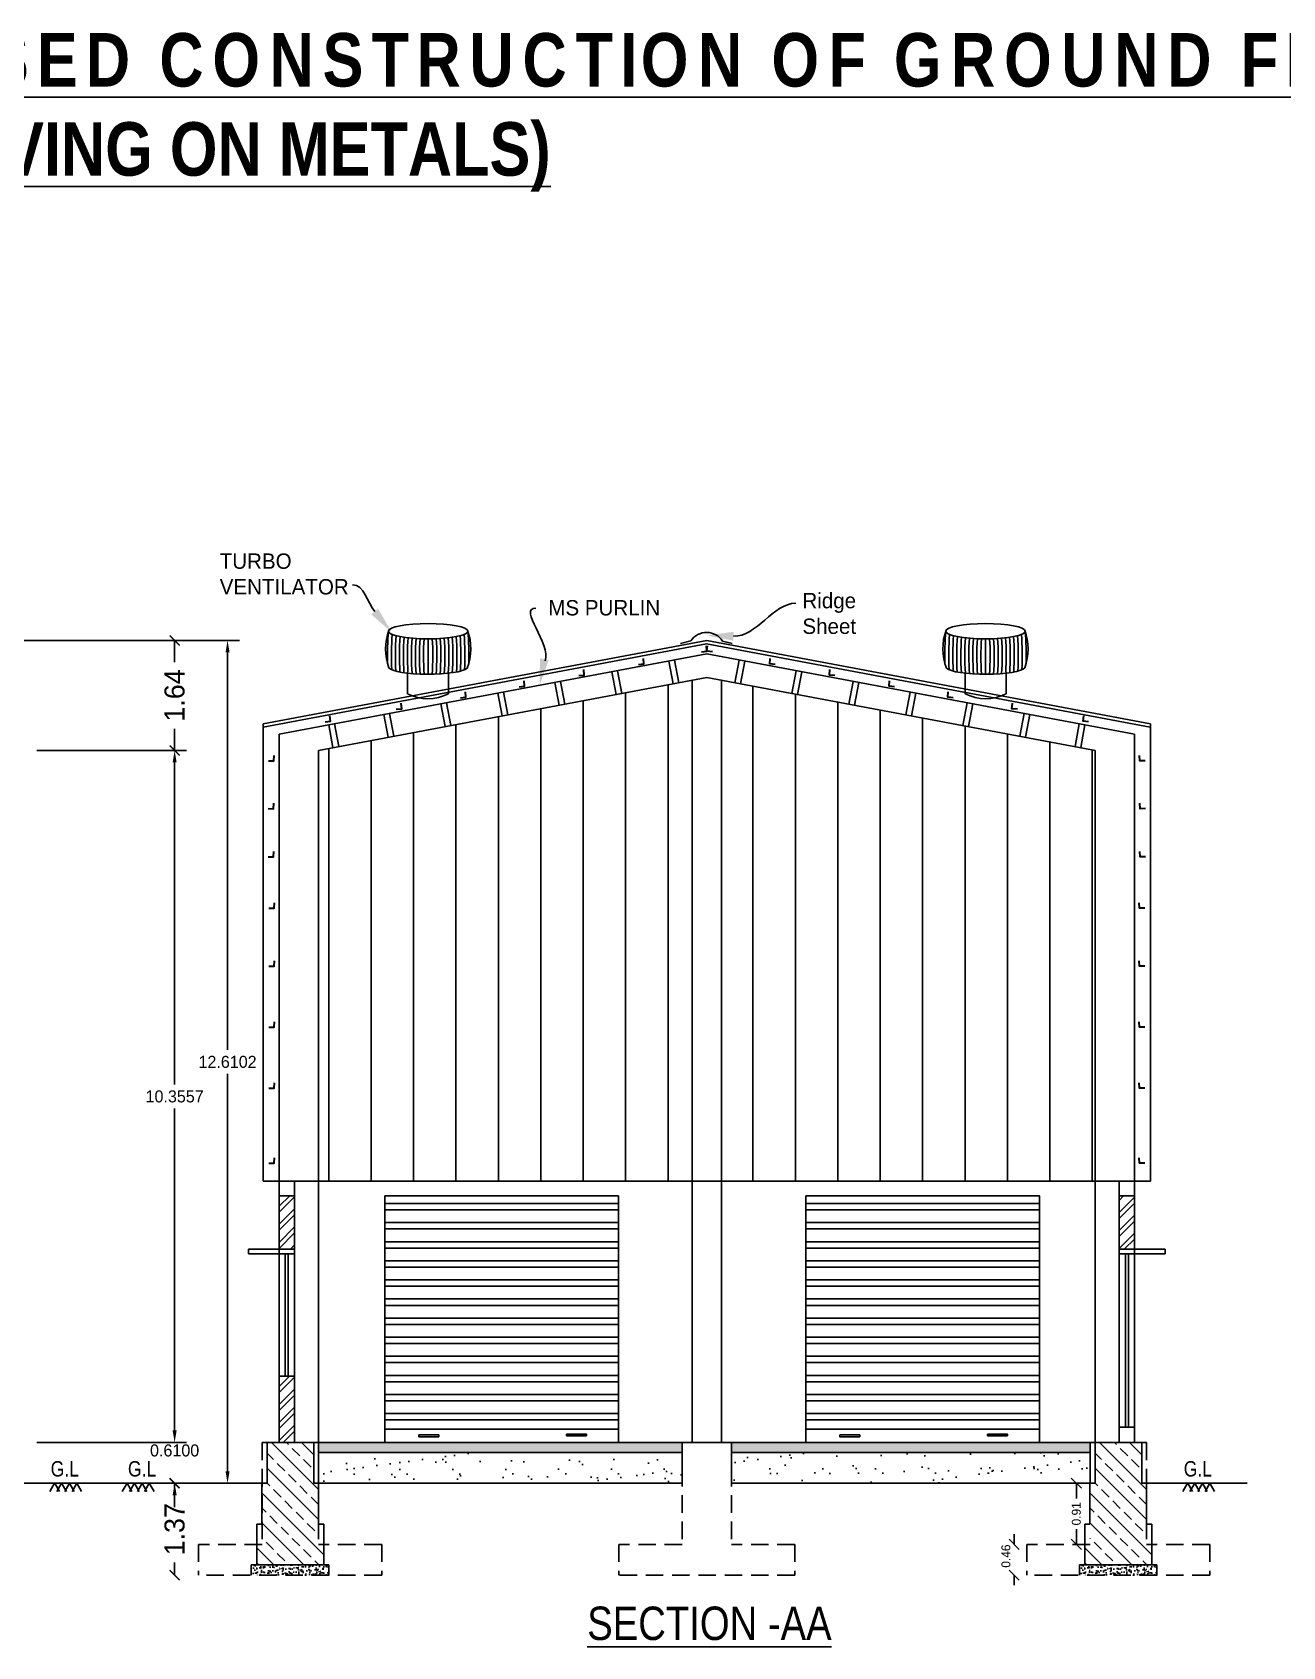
# Model space of a CAD drawing. Header units: metres. Extents: x 1422408 to 2267924, y 2512 to 80428.
# Drawn here: x 2267886.62 to 2267905.33, y 2592.09 to 2616.24 of the extents above; entities that cross this region are included whole.
import ezdxf

# ---------------------------------------------------------------- set-up
doc = ezdxf.new("R2010")
doc.units = ezdxf.units.M
doc.header["$LTSCALE"] = 3.5
doc.header["$MEASUREMENT"] = 0
doc.linetypes.add('DASHED2', pattern=[0.375, 0.25, -0.125])
doc.linetypes.add('DOT2', pattern=[0.125, 0, -0.125])
doc.layers.get('0').update_dxf_attribs({"linetype": 'CONTINUOUS'})
doc.layers.get('DEFPOINTS').update_dxf_attribs({"linetype": 'CONTINUOUS'})
for name, color, linetype in [('BLK_1_FLR_0_REGULAR_ROOM_1', 117, 'CONTINUOUS'), ('BLK_1_HT_OF_BLDG', 5, 'CONTINUOUS'), ('BLK_1_PLINTH_HEIGHT', 7, 'CONTINUOUS'), ('Soolagiri', 6, 'CONTINUOUS'), ('walls', 41, 'CONTINUOUS')]:
    doc.layers.add(name, color=color, linetype=linetype)
doc.styles.add('K', font='swissc.ttf', dxfattribs={"height": 0.25})
doc.styles.add('SH', font='swissc.ttf', dxfattribs={"height": 10})
doc.styles.add('style2', font='RomanT')
doc.styles.add('sunahari', font='framd.ttf', dxfattribs={"height": 0.3})
doc.dimstyles.new('Civil Mt', dxfattribs={"dimtxt": 0.3, "dimasz": 0.15, "dimexe": 0, "dimexo": 0, "dimgap": 0.1, "dimtad": 0, "dimzin": 0, "dimdsep": 46, "dimtxsty": 'Standard', "dimblk": 'ARCHTICK', "dimcen": 0, "dimse1": 1, "dimse2": 1, "dimclrd": 253, "dimadec": 0, "dimazin": 3, "dimtfac": 1, "dimtofl": 0, "dimtmove": 1, "dimatfit": 3, "dimfxl": 0, "dimfrac": 2, "dimtolj": 1, "dimtzin": 0, "dimarcsym": 0})
doc.dimstyles.new('Civil mt size large', dxfattribs={"dimtxt": 0.3, "dimasz": 0.15, "dimexe": 0, "dimexo": 0, "dimgap": 0.0625, "dimtad": 0, "dimzin": 0, "dimdsep": 46, "dimtxsty": 'Standard', "dimblk": 'OBLIQUE', "dimcen": 0, "dimse1": 1, "dimse2": 1, "dimclrd": 253, "dimclrt": 7, "dimadec": 0, "dimazin": 3, "dimtfac": 1, "dimtofl": 0, "dimtmove": 1, "dimatfit": 3, "dimfxl": 0, "dimfrac": 2, "dimtolj": 1, "dimtzin": 0, "dimarcsym": 0})
doc.dimstyles.new('STANDARD$0', dxfattribs={"dimtxt": 7, "dimasz": 3, "dimexe": 3, "dimexo": 1, "dimgap": 1.5, "dimtad": 1, "dimdec": 1, "dimzin": 1, "dimdsep": 46, "dimlunit": 4, "dimtxsty": 'Standard', "dimblk": 'OBLIQUE', "dimcen": 0.09375, "dimdle": 1, "dimclrd": 8, "dimclre": 8, "dimclrt": 7, "dimadec": 1, "dimazin": 0, "dimtfac": 1, "dimtdec": 1, "dimtix": 1, "dimtmove": 2, "dimatfit": 3, "dimldrblk": 'ARCHTICK', "dimfxl": 0, "dimfrac": 2, "dimtolj": 1, "dimtzin": 0, "dimarcsym": 0})

# ---------------------------------------------------------------- blocks, each defined once
blk = doc.blocks.new('_Oblique')
at = {"color": 0, "linetype": 'ByBlock', "lineweight": -2}
blk.add_line((-0.5, -0.5), (0.5, 0.5), dxfattribs=at)
blk = doc.blocks.new('*D535')
at = {"color": 253, "lineweight": -2}
for p, q in [((2267902.245, 2594.531), (2267902.245, 2594.303)), ((2267902.245, 2593.617), (2267902.245, 2593.845))]:
    blk.add_line(p, q, dxfattribs=at)
at = {"layer": 'DEFPOINTS', "color": 0}
for p in [(2267902.245, 2594.531), (2267902.245, 2594.531), (2267902.245, 2593.617)]:
    blk.add_point(p, dxfattribs=at)
at = {"color": 253, "lineweight": -2, "xscale": 0.15, "yscale": 0.15, "zscale": 0.15}
for p, rotation in [((2267902.245, 2594.531), 90), ((2267902.245, 2593.617), 270)]:
    blk.add_blockref('_Oblique', p, dxfattribs=dict(at, rotation=rotation))
at = {"color": 7, "insert": (2267902.245, 2594.074), "char_height": 0.3, "attachment_point": 5, "rotation": 90}
blk.add_mtext('\\A1;{\\H0.44444x;0.91}', dxfattribs=at)
blk = doc.blocks.new('*D536')
at = {"color": 253, "lineweight": -2}
for p, q in [((2267901.313, 2593.617), (2267901.313, 2593.767)), ((2267901.313, 2593.157), (2267901.313, 2593.007))]:
    blk.add_line(p, q, dxfattribs=at)
at = {"layer": 'DEFPOINTS', "color": 0}
for p in [(2267901.313, 2593.617), (2267901.502, 2593.617), (2267901.502, 2593.157)]:
    blk.add_point(p, dxfattribs=at)
at = {"color": 253, "lineweight": -2, "xscale": 0.15, "yscale": 0.15, "zscale": 0.15}
for p, rotation in [((2267901.313, 2593.617), 270), ((2267901.313, 2593.157), 90)]:
    blk.add_blockref('_Oblique', p, dxfattribs=dict(at, rotation=rotation))
at = {"color": 7, "insert": (2267901.191, 2593.441), "char_height": 0.3, "attachment_point": 5, "rotation": 90}
blk.add_mtext('\\A1;{\\H0.44444x;0.46}', dxfattribs=at)
blk = doc.blocks.new('A$C592862AF')
at = {"layer": 'Soolagiri', "ltscale": 0.1}
for p, q in [((0.531, 0.215), (0.531, 0.658)), ((0.274, 0.24), (0.274, -0.027)), ((0.783, 0.24), (0.783, -0.027))]:
    blk.add_line(p, q, dxfattribs=at)
for centre, radius, start, end in [((0.685, 0.533), 0.685, 160.2029, 200.1397), ((3.699, 0.447), 3.676, 175.2224, 181.4913), ((3.699, 0.447), 3.626, 175.8022, 182.7483), ((3.699, 0.447), 3.576, 175.9967, 183.0655), ((3.699, 0.447), 3.526, 176.1188, 183.2978), ((3.699, 0.447), 3.476, 176.1997, 183.4872), ((3.699, 0.447), 3.426, 176.2511, 183.3433), ((3.699, 0.447), 3.376, 176.2785, 183.7869), ((3.699, 0.447), 3.326, 176.2852, 183.9075), ((3.699, 0.447), 3.276, 176.2725, 184.0117), ((3.699, 0.447), 3.226, 176.241, 184.1006), ((-2.637, 0.447), 3.226, 355.8986, 3.759), ((-2.637, 0.447), 3.276, 355.9866, 3.7276), ((-2.637, 0.447), 3.326, 356.09, 3.7149), ((-2.637, 0.447), 3.376, 356.2097, 3.7216), ((-2.637, 0.447), 3.426, 356.3475, 3.7491), ((-2.637, 0.447), 3.476, 356.507, 3.8005), ((-2.686, 0.436), 3.576, 356.9242, 4.0038), ((-2.637, 0.447), 3.576, 356.9242, 4.0038), ((-2.637, 0.447), 3.626, 357.235, 4.1985), ((0.378, 0.533), 0.685, 339.4087, 19.7971), ((-2.637, 0.447), 3.676, 358.5152, 4.7713), ((0.529, 0.463), 0.552, 242.5754, 297.4246)]:
    blk.add_arc(centre, radius, start, end, dxfattribs=at)
blk.add_ellipse((0.531, 0.752), major_axis=(-0.495, 0), ratio=0.191406, dxfattribs=at)
blk.add_ellipse((0.532, 0.31), major_axis=(-0.495, 0), ratio=0.191406, start_param=0.135875, end_param=2.951606, dxfattribs=at)
blk = doc.blocks.new('A$C3C6135CD')
at = {"layer": 'walls', "ltscale": 0.1, "xscale": 1.199999999998907, "yscale": 1.199999999998907, "zscale": 1.199999999998907}
blk.add_blockref('A$C592862AF', (-0.005, 0.098), dxfattribs=at)
blk = doc.blocks.new('_ArchTick')
at = {"color": 0, "linetype": 'ByBlock', "const_width": 0.15}
blk.add_lwpolyline([(-0.5, -0.5), (0.5, 0.5)], dxfattribs=at)
blk = doc.blocks.new('*D514')
at = {"color": 253, "lineweight": -2, "ltscale": 0.2}
for p, q in [((2267888.748, 2594.53), (2267888.748, 2594.343)), ((2267888.748, 2593.156), (2267888.748, 2593.343))]:
    blk.add_line(p, q, dxfattribs=at)
at = {"layer": 'DEFPOINTS', "color": 0, "ltscale": 0.2}
for p in [(2267887.205, 2594.53), (2267887.205, 2593.156), (2267888.748, 2593.156)]:
    blk.add_point(p, dxfattribs=at)
at = {"color": 253, "lineweight": -2, "ltscale": 0.2, "xscale": 0.15, "yscale": 0.15, "zscale": 0.15}
for p, rotation in [((2267888.748, 2594.53), 90), ((2267888.748, 2593.156), 270)]:
    blk.add_blockref('_ArchTick', p, dxfattribs=dict(at, rotation=rotation))
at = {"color": 0, "ltscale": 0.2, "insert": (2267888.748, 2593.843), "char_height": 0.3, "attachment_point": 5, "rotation": 90}
blk.add_mtext('\\A1;1.37', dxfattribs=at)
blk = doc.blocks.new('*D515')
at = {"layer": 'BLK_1_HT_OF_BLDG', "color": 0, "lineweight": -2}
for p, q in [((2267881.191, 2607.141), (2267889.72, 2607.141)), ((2267889.54, 2606.961), (2267889.54, 2601.015)), ((2267889.54, 2594.71), (2267889.54, 2600.655)), ((2267889.091, 2594.53), (2267889.72, 2594.53))]:
    blk.add_line(p, q, dxfattribs=at)
at = {"layer": 'BLK_1_HT_OF_BLDG', "color": 0}
for points in [[(2267889.51, 2606.961), (2267889.57, 2606.961), (2267889.54, 2607.141)], [(2267889.51, 2594.71), (2267889.57, 2594.71), (2267889.54, 2594.53)]]:
    blk.add_solid(points, dxfattribs=at)
at = {"layer": 'DEFPOINTS', "color": 0}
for p in [(2267881.128, 2607.141, 6.877), (2267889.029, 2594.53), (2267889.54, 2594.53)]:
    blk.add_point(p, dxfattribs=at)
at = {"layer": 'BLK_1_HT_OF_BLDG', "color": 0, "insert": (2267889.54, 2600.835), "char_height": 0.18, "attachment_point": 5}
blk.add_mtext('\\A1;12.6102', dxfattribs=at)
blk = doc.blocks.new('*D516')
at = {"color": 253, "lineweight": -2, "ltscale": 0.2}
for p, q in [((2267888.748, 2607.141), (2267888.748, 2606.818)), ((2267888.748, 2605.496), (2267888.748, 2605.818))]:
    blk.add_line(p, q, dxfattribs=at)
at = {"layer": 'DEFPOINTS', "color": 0, "ltscale": 0.2}
for p in [(2267880.805, 2607.141, 6.877), (2267888.748, 2607.141), (2267886.62, 2605.496, 6.877)]:
    blk.add_point(p, dxfattribs=at)
at = {"color": 253, "lineweight": -2, "ltscale": 0.2, "xscale": 0.15, "yscale": 0.15, "zscale": 0.15}
for p, rotation in [((2267888.748, 2607.141), 90), ((2267888.748, 2605.496), 270)]:
    blk.add_blockref('_ArchTick', p, dxfattribs=dict(at, rotation=rotation))
at = {"color": 0, "ltscale": 0.2, "insert": (2267888.748, 2606.318), "char_height": 0.3, "attachment_point": 5, "rotation": 90}
blk.add_mtext('\\A1;1.64', dxfattribs=at)
blk = doc.blocks.new('*D517')
at = {"layer": 'BLK_1_PLINTH_HEIGHT', "color": 0, "lineweight": -2, "ltscale": 400}
for p, q in [((2267888.748, 2595.321), (2267888.748, 2595.501)), ((2267888.748, 2594.351), (2267888.748, 2594.171))]:
    blk.add_line(p, q, dxfattribs=at)
at = {"layer": 'BLK_1_PLINTH_HEIGHT', "color": 0, "linetype": 'DOT2', "lineweight": -2, "ltscale": 400}
for p, q in [((2267886.933, 2595.141), (2267888.928, 2595.141)), ((2267886.933, 2594.531), (2267888.928, 2594.531))]:
    blk.add_line(p, q, dxfattribs=at)
at = {"layer": 'BLK_1_PLINTH_HEIGHT', "color": 0, "ltscale": 400}
for points in [[(2267888.718, 2595.321), (2267888.778, 2595.321), (2267888.748, 2595.141)], [(2267888.718, 2594.351), (2267888.778, 2594.351), (2267888.748, 2594.531)]]:
    blk.add_solid(points, dxfattribs=at)
at = {"layer": 'DEFPOINTS', "color": 0, "ltscale": 400}
for p in [(2267886.871, 2595.141, 6.877), (2267888.748, 2595.141), (2267886.871, 2594.531)]:
    blk.add_point(p, dxfattribs=at)
at = {"layer": 'BLK_1_PLINTH_HEIGHT', "color": 0, "ltscale": 400, "insert": (2267888.748, 2595.021), "char_height": 0.18, "attachment_point": 5}
blk.add_mtext('\\A1;0.6100', dxfattribs=at)
blk = doc.blocks.new('*D518')
at = {"layer": 'BLK_1_FLR_0_REGULAR_ROOM_1', "color": 0, "lineweight": -2}
for p, q in [((2267886.683, 2605.496), (2267888.928, 2605.496)), ((2267888.748, 2605.316), (2267888.748, 2600.498)), ((2267888.748, 2595.321), (2267888.748, 2600.138)), ((2267886.683, 2595.141), (2267888.928, 2595.141))]:
    blk.add_line(p, q, dxfattribs=at)
at = {"layer": 'BLK_1_FLR_0_REGULAR_ROOM_1', "color": 0}
for points in [[(2267888.718, 2605.316), (2267888.778, 2605.316), (2267888.748, 2605.496)], [(2267888.718, 2595.321), (2267888.778, 2595.321), (2267888.748, 2595.141)]]:
    blk.add_solid(points, dxfattribs=at)
at = {"layer": 'DEFPOINTS', "color": 0}
for p in [(2267886.62, 2605.496, 94.405), (2267886.62, 2595.141, 6.877), (2267888.748, 2595.141)]:
    blk.add_point(p, dxfattribs=at)
at = {"layer": 'BLK_1_FLR_0_REGULAR_ROOM_1', "color": 0, "insert": (2267888.748, 2600.318), "char_height": 0.18, "attachment_point": 5}
blk.add_mtext('\\A1;10.3557', dxfattribs=at)

msp = doc.modelspace()

# ---------------------------------------------------------------- hatches: boundary and pattern name
at = {"ltscale": 0.25}
h = msp.add_hatch(dxfattribs=at)
h.set_pattern_fill('ANSI31', scale=0.2, angle=45, style=0)
h.set_pattern_definition([(90, (2266936.6487, 2326.3411), (-0.635, 0), [])])
h.paths.add_polyline_path([(2267902.52916, 2605.49629), (2267896.93353, 2606.54509), (2267896.93353, 2599.05253), (2267902.52916, 2599.05253)])
h.paths.add_polyline_path([(2267896.49478, 2606.54509), (2267890.89916, 2605.49629), (2267890.89916, 2599.05253), (2267896.49478, 2599.05253)])
h = msp.add_hatch(dxfattribs=at)
h.set_pattern_fill('ANSI32', scale=0.02, style=0)
h.set_pattern_definition([(45, (2266936.6487, 2326.34109), (-0.134703842, 0.134703842), []), (45, (2266936.7385, 2326.34109), (-0.134703842, 0.134703842), [])])
h.paths.add_polyline_path([(2267903.11416, 2598.83054), (2267902.88416, 2598.83054), (2267902.88416, 2598.032), (2267903.11416, 2598.032)])
h.paths.add_polyline_path([(2267890.54416, 2596.1326), (2267890.31416, 2596.1326), (2267890.31416, 2595.14055), (2267890.54416, 2595.14055)])
h.paths.add_polyline_path([(2267890.54416, 2598.83054), (2267890.31416, 2598.83054), (2267890.31416, 2598.032), (2267890.54416, 2598.032)])
h = msp.add_hatch()
h.set_pattern_fill('ANSI32', scale=0.03, angle=135)
h.set_pattern_definition([(180, (2260260.58938, 2075.12743), (-1e-16, -0.28575), []), (180, (2260260.49413, 2075.22268), (-1e-16, -0.28575), [])])
h.paths.add_polyline_path([(2267895.39188, 2598.83056), (2267891.89188, 2598.83056), (2267891.89188, 2595.3426), (2267895.39188, 2595.34055)])
h = msp.add_hatch()
h.set_pattern_fill('ANSI32', scale=0.03, angle=135)
h.set_pattern_definition([(180, (2260266.89157, 2075.12743), (-1e-16, -0.28575), []), (180, (2260266.79632, 2075.22268), (-1e-16, -0.28575), [])])
h.paths.add_polyline_path([(2267901.69407, 2598.83056), (2267898.19407, 2598.83056), (2267898.19407, 2595.3426), (2267901.69407, 2595.34055)])
h = msp.add_hatch()
h.set_pattern_fill('ANSI33', scale=0.05, angle=90, style=0)
h.set_pattern_definition([(135, (2257986.80176, 2965.0959), (-0.224506403, -0.224506403), []), (135, (2257986.80176, 2965.3204), (-0.224506403, -0.224506403), [0.15875, -0.079375])])
h.paths.add_polyline_path([(2267890.89916, 2594.53091), (2267890.82991, 2594.53091), (2267890.82991, 2595.14055), (2267890.29916, 2595.14055), (2267890.13091, 2595.14055), (2267890.13091, 2594.53091), (2267890.05736, 2594.53091), (2267890.05736, 2593.61664), (2267889.97581, 2593.61664), (2267889.97581, 2593.30904), (2267890.97963, 2593.30904), (2267890.97963, 2593.61664), (2267890.89916, 2593.61664)])
h = msp.add_hatch(dxfattribs=at)
h.set_pattern_fill('AR-CONC', scale=0.002, style=0)
h.set_pattern_definition([(50, (2266936.6487, 2326.3411), (0.36436934, -0.03187817), [0.0381, -0.4191]), (355, (2266936.6487, 2326.3411), (-0.07048684, 0.38211369), [0.03048, -0.33528117]), (100.451445, (2266936.67906, 2326.33843), (0.2938825, 0.3502355), [0.03238002, -0.35618049]), (46.1842, (2266936.6487, 2326.4427), (0.54215808, -0.08408466), [0.05715, -0.62865]), (96.63556, (2266936.69387, 2326.4357), (0.47480827, 0.49485225), [0.04857005, -0.53427122]), (351.18415, (2266936.6487, 2326.4427), (0.47480827, 0.49485225), [0.04571993, -0.50291946]), (21, (2266936.6995, 2326.4173), (0.30322878, -0.2045304), [0.0381, -0.4191]), (326, (2266936.6995, 2326.4173), (0.12360406, 0.36837593), [0.03048, -0.33528]), (71.451445, (2266936.72476, 2326.40024), (0.42683284, 0.16384554), [0.03238002, -0.35617988]), (37.5, (2266936.64869, 2326.34109), (0.006177207, 0.169110078), [0, -0.331216, 0, -0.34036, 0, -0.33655]), (7.5, (2266936.6487, 2326.34109), (0.133639325, 0.20036115), [0, -0.194056, 0, -0.323596, 0, -0.12827]), (327.5, (2266936.53541, 2326.34109), (0.27118119, -0.011457488), [0, -0.127, 0, -0.39624, 0, -0.52578]), (317.5, (2266936.4846, 2326.34109), (0.29625836, 0.05085298), [0, -0.1651, 0, -0.263144, 0, -0.37338])])
h.paths.add_polyline_path([(2267902.4516, 2595.14055), (2267897.08164, 2595.14054), (2267897.08164, 2594.99053), (2267902.4516, 2594.99055)])
h.paths.add_polyline_path([(2267896.34541, 2595.14054), (2267890.89916, 2595.14053), (2267890.89916, 2594.99053), (2267896.34541, 2594.99053)])
h = msp.add_hatch(dxfattribs=at)
h.set_pattern_fill('AR-SAND', scale=0.01, style=0)
h.set_pattern_definition([(37.5, (2266936.6487, 2326.3411), (-0.01600031, 0.48941324), [0, -0.38608, 0, -0.4318, 0, -0.41275]), (7.5, (2266936.6487, 2326.3411), (0.4495233, 0.7168251), [0, -0.20828, 0, -0.34798, 0, -0.13335]), (327.5, (2266936.33627, 2326.3411), (0.79099237, 0.00143718), [0, -0.127, 0, -0.4572, 0, -0.5969]), (317.5, (2266936.3363, 2326.3411), (0.76355645, 0.22292932), [0, -0.0635, 0, -0.29972, 0, -0.3429])])
h.paths.add_polyline_path([(2267902.4516, 2594.99053), (2267897.08164, 2594.99053), (2267897.08164, 2594.53053), (2267902.44626, 2594.53055), (2267902.44626, 2594.53091)])
h.paths.add_polyline_path([(2267896.34541, 2594.99053), (2267890.89916, 2594.99053), (2267890.89916, 2594.53091), (2267890.90343, 2594.53091), (2267896.34541, 2594.53053)])
h = msp.add_hatch()
h.set_pattern_fill('ANSI33', scale=0.05, angle=90, style=0)
h.set_pattern_definition([(135, (2257999.196, 2965.0959), (-0.224506403, -0.224506403), []), (135, (2257999.196, 2965.3204), (-0.224506403, -0.224506403), [0.15875, -0.079375])])
h.paths.add_polyline_path([(2267903.2934, 2594.53091), (2267903.22416, 2594.53091), (2267903.22416, 2595.14055), (2267902.6934, 2595.14055), (2267902.52515, 2595.14055), (2267902.52515, 2594.53091), (2267902.4516, 2594.53091), (2267902.4516, 2593.61664), (2267902.37005, 2593.61664), (2267902.37005, 2593.30904), (2267903.37387, 2593.30904), (2267903.37387, 2593.61664), (2267903.2934, 2593.61664)])
h = msp.add_hatch()
h.set_pattern_fill('AR-CONC', scale=0.000762021, style=0)
h.set_pattern_definition([(50, (2259489.76857, 2711.13772), (0.138828526, -0.0121459164), [0.0145164982, -0.1596814802]), (355, (2259489.76857, 2711.13772), (-0.0268562238, 0.1455893097), [0.0116131986, -0.1277456293]), (100.4514447, (2259489.78014, 2711.13671), (0.1119723018, 0.1334433874), [0.0123371251, -0.135708489]), (46.1842, (2259489.76857, 2711.17643), (0.2065678955, -0.0320371327), [0.0217747473, -0.2395222203]), (96.6355576, (2259489.78578, 2711.17376), (0.1809069126, 0.188543879), [0.018505695, -0.2035629173]), (351.1841512, (2259489.76857, 2711.17643), (0.1809069126, 0.188543879), [0.017419773, -0.191617572]), (21, (2259489.78792, 2711.16675), (0.1155333353, -0.0779282187), [0.0145164982, -0.1596814802]), (326, (2259489.78792, 2711.16675), (0.0470944374, 0.1403550802), [0.0116131986, -0.1277451842]), (71.451445, (2259489.79755, 2711.16026), (0.1626277725, 0.0624268623), [0.0123371251, -0.135708255]), (37.5, (2259489.768567, 2711.13772), (0.00235358024, 0.06443270706), [0, -0.1261967577, 0, -0.12968071725, 0, -0.1282290674]), (7.5, (2259489.76857, 2711.13772), (0.05091797955, 0.07633969207), [0, -0.07393736416, 0, -0.12329345804, 0, -0.0488722106]), (327.5, (2259489.725405, 2711.13772), (0.10332286775, -0.00436542267), [0, -0.0483883273, 0, -0.1509715813, 0, -0.20032767515]), (317.5, (2259489.70605, 2711.13772), (0.1128775325, 0.0193755177), [0, -0.0629048255, 0, -0.1002606142, 0, -0.1422616824])])
h.paths.add_polyline_path([(2267891.05583, 2593.30904), (2267889.89563, 2593.30904), (2267889.89563, 2593.15664), (2267891.05583, 2593.15664)])
h = msp.add_hatch()
h.set_pattern_fill('AR-CONC', scale=0.000762021, style=0)
h.set_pattern_definition([(50, (2259502.16281, 2711.13772), (0.138828526, -0.0121459164), [0.0145164982, -0.1596814802]), (355, (2259502.16281, 2711.13772), (-0.0268562238, 0.1455893097), [0.0116131986, -0.1277456293]), (100.4514447, (2259502.17438, 2711.13671), (0.1119723018, 0.1334433874), [0.0123371251, -0.135708489]), (46.1842, (2259502.16281, 2711.17643), (0.2065678955, -0.0320371327), [0.0217747473, -0.2395222203]), (96.6355576, (2259502.18002, 2711.17376), (0.1809069126, 0.188543879), [0.018505695, -0.2035629173]), (351.1841512, (2259502.1628, 2711.17643), (0.1809069126, 0.188543879), [0.017419773, -0.191617572]), (21, (2259502.18217, 2711.16675), (0.1155333353, -0.0779282187), [0.0145164982, -0.1596814802]), (326, (2259502.18217, 2711.16675), (0.0470944374, 0.1403550802), [0.0116131986, -0.1277451842]), (71.451445, (2259502.19179, 2711.16026), (0.1626277725, 0.0624268623), [0.0123371251, -0.135708255]), (37.5, (2259502.16281, 2711.13772), (0.00235358024, 0.06443270706), [0, -0.1261967577, 0, -0.12968071725, 0, -0.1282290674]), (7.5, (2259502.16281, 2711.13772), (0.05091797955, 0.07633969207), [0, -0.07393736416, 0, -0.12329345804, 0, -0.0488722106]), (327.5, (2259502.119647, 2711.13772), (0.10332286775, -0.00436542267), [0, -0.0483883273, 0, -0.1509715813, 0, -0.20032767515]), (317.5, (2259502.10029, 2711.13772), (0.1128775325, 0.0193755177), [0, -0.0629048255, 0, -0.1002606142, 0, -0.1422616824])])
h.paths.add_polyline_path([(2267903.45007, 2593.30904), (2267902.28987, 2593.30904), (2267902.28987, 2593.15664), (2267903.45007, 2593.15664)])

# ---------------------------------------------------------------- linework, layer by layer
at = {"color": 0, "ltscale": 0.25}
for p, q in [((2267890.07134, 2605.84576, 6.87711), (2267896.71134, 2607.0903, 6.87711)), ((2267890.07416, 2605.896, 6.87711), (2267896.71416, 2607.14054, 6.87711)), ((2267896.71134, 2607.0903, 6.87711), (2267903.35134, 2605.84576, 6.87711)), ((2267896.71416, 2607.14054, 6.87711), (2267903.35416, 2605.896, 6.87711)), ((2267890.31416, 2605.73941, 6.87711), (2267896.71416, 2606.93896, 6.87711)), ((2267896.14542, 2606.83236, 6.87711), (2267896.20929, 2606.49158, 6.87711)), ((2267896.23031, 2606.84828, 6.87711), (2267896.29419, 2606.50749, 6.87711)), ((2267896.71416, 2606.93896, 6.87711), (2267903.11416, 2605.73941, 6.87711)), ((2267897.198, 2606.84828, 6.87711), (2267897.13412, 2606.50749, 6.87711)), ((2267897.28289, 2606.83236, 6.87711), (2267897.21902, 2606.49158, 6.87711)), ((2267890.89916, 2605.49629, 6.87711), (2267896.71416, 2606.5862, 6.87711)), ((2267895.29236, 2606.67247, 6.87711), (2267895.35623, 2606.33169, 6.87711)), ((2267895.37726, 2606.68839, 6.87711), (2267895.44113, 2606.3476, 6.87711)), ((2267896.71416, 2606.5862, 6.87711), (2267902.52916, 2605.49629, 6.87711)), ((2267898.05106, 2606.68839, 6.87711), (2267897.98718, 2606.3476, 6.87711)), ((2267898.13595, 2606.67247, 6.87711), (2267898.07208, 2606.33169, 6.87711)), ((2267893.58624, 2606.3527, 6.87711), (2267893.65012, 2606.01191, 6.87711)), ((2267893.67114, 2606.36861, 6.87711), (2267893.73501, 2606.02782, 6.87711)), ((2267894.4393, 2606.51259, 6.87711), (2267894.50318, 2606.1718, 6.87711)), ((2267894.5242, 2606.5285, 6.87711), (2267894.58807, 2606.18771, 6.87711)), ((2267896.49478, 2595.14054), (2267896.49478, 2606.54509)), ((2267896.93353, 2595.14054), (2267896.93353, 2606.54509)), ((2267898.90411, 2606.5285, 6.87711), (2267898.84024, 2606.18771, 6.87711)), ((2267898.98901, 2606.51259, 6.87711), (2267898.92513, 2606.1718, 6.87711)), ((2267899.75717, 2606.36861, 6.87711), (2267899.6933, 2606.02782, 6.87711)), ((2267899.84207, 2606.3527, 6.87711), (2267899.77819, 2606.01191, 6.87711)), ((2267892.73319, 2606.19281, 6.87711), (2267892.79706, 2605.85202, 6.87711)), ((2267892.81808, 2606.20872, 6.87711), (2267892.88196, 2605.86793, 6.87711)), ((2267900.61023, 2606.20872, 6.87711), (2267900.54635, 2605.86793, 6.87711)), ((2267900.69512, 2606.19281, 6.87711), (2267900.63125, 2605.85202, 6.87711)), ((2267891.05449, 2605.87817, 6.87711), (2267891.11836, 2605.53738, 6.87711)), ((2267891.13938, 2605.89408, 6.87711), (2267891.20326, 2605.55329, 6.87711)), ((2267891.88013, 2606.03292, 6.87711), (2267891.944, 2605.69213, 6.87711)), ((2267891.96503, 2606.04883, 6.87711), (2267892.0289, 2605.70804, 6.87711)), ((2267901.46329, 2606.04883, 6.87711), (2267901.39941, 2605.70804, 6.87711)), ((2267901.54818, 2606.03292, 6.87711), (2267901.48431, 2605.69213, 6.87711)), ((2267902.28893, 2605.89408, 6.87711), (2267902.22505, 2605.55329, 6.87711)), ((2267902.37382, 2605.87817, 6.87711), (2267902.30995, 2605.53738, 6.87711)), ((2267890.31416, 2599.05253), (2267890.31416, 2605.73941, 6.87711)), ((2267890.31416, 2599.05253), (2267890.54416, 2599.05253)), ((2267902.88416, 2599.05253), (2267890.54416, 2599.05253)), ((2267903.11416, 2599.05253), (2267902.88416, 2599.05253))]:
    msp.add_line(p, q, dxfattribs=at)
at = {"color": 7, "ltscale": 0.4}
for p, q in [((2267896.47597, 2607.13494, 6.87711), (2267896.31781, 2607.09605, 6.87711)), ((2267896.94854, 2607.13211, 6.87711), (2267897.09518, 2607.09605, 6.87711)), ((2267902.88416, 2595.3726), (2267903.11416, 2595.3726))]:
    msp.add_line(p, q, dxfattribs=at)
at = {"color": 7}
for p, q in [((2267890.07416, 2599.05253), (2267890.07416, 2605.896, 6.87711)), ((2267903.35416, 2599.05253), (2267903.35416, 2605.896)), ((2267903.11416, 2599.05253), (2267903.11416, 2605.73941)), ((2267890.89916, 2595.14053, 94.40535), (2267890.89916, 2605.49629, 94.40535)), ((2267902.52916, 2595.14053, 94.40535), (2267902.52916, 2605.49629, 94.40535)), ((2267890.31416, 2599.05253), (2267890.07416, 2599.05253)), ((2267890.31416, 2595.14053), (2267890.31416, 2599.05253)), ((2267890.54416, 2599.05253), (2267890.54416, 2595.14053)), ((2267902.52906, 2599.05253, 0.00022), (2267902.52906, 2595.14053, -35.46669)), ((2267902.88416, 2595.14053), (2267902.88416, 2599.05253)), ((2267903.11416, 2595.14053), (2267903.11416, 2599.05253)), ((2267903.11416, 2599.05253), (2267903.35416, 2599.05253)), ((2267890.31416, 2598.83054), (2267890.54416, 2598.83054)), ((2267903.11416, 2598.83054), (2267902.88416, 2598.83054)), ((2267891.89188, 2595.14055, -35.39949), (2267891.89188, 2597.85255, -35.39949)), ((2267898.19407, 2595.14055, -35.39949), (2267898.19407, 2597.85255, -35.39949)), ((2267890.89916, 2595.14055), (2267890.05736, 2595.14055)), ((2267890.13091, 2595.14055), (2267890.13091, 2594.53091)), ((2267890.89916, 2595.14055), (2267890.29916, 2595.14055)), ((2267890.54416, 2595.14053), (2267890.31416, 2595.14053)), ((2267890.82991, 2595.14053), (2267890.82991, 2594.53091)), ((2267903.2934, 2595.14055), (2267902.4516, 2595.14055)), ((2267902.52515, 2595.14055), (2267902.52515, 2594.53091)), ((2267903.2934, 2595.14055), (2267902.6934, 2595.14055)), ((2267903.22416, 2595.14053), (2267903.22416, 2594.53091)), ((2267886.34142, 2594.53051), (2267887.84142, 2594.53051)), ((2267886.94896, 2594.53051), (2267886.87814, 2594.40785)), ((2267886.95262, 2594.53051), (2267887.02344, 2594.40785)), ((2267887.05599, 2594.53051), (2267886.98518, 2594.40785)), ((2267887.05599, 2594.53051), (2267887.12681, 2594.40785)), ((2267887.17331, 2594.53051), (2267887.10249, 2594.40785)), ((2267887.17331, 2594.53051), (2267887.24413, 2594.40785)), ((2267887.28309, 2594.53051), (2267887.21227, 2594.40785)), ((2267887.28309, 2594.53051), (2267887.35391, 2594.40785)), ((2267890.12664, 2594.53055), (2267887.84142, 2594.53051)), ((2267888.03493, 2594.53055), (2267887.96411, 2594.40789)), ((2267888.03493, 2594.53055), (2267888.10574, 2594.40789)), ((2267888.14471, 2594.53055), (2267888.07389, 2594.40789)), ((2267888.14471, 2594.53055), (2267888.21552, 2594.40789)), ((2267888.26202, 2594.53055), (2267888.19121, 2594.40789)), ((2267888.26202, 2594.53055), (2267888.33284, 2594.40789)), ((2267888.36539, 2594.53055), (2267888.29458, 2594.40789)), ((2267888.36906, 2594.53055), (2267888.43988, 2594.40789)), ((2267890.05201, 2594.53091), (2267890.05201, 2593.91866)), ((2267890.82991, 2594.53091), (2267890.90343, 2594.53091)), ((2267890.90343, 2594.53091), (2267890.90343, 2593.91866)), ((2267902.44626, 2594.53091), (2267902.44626, 2593.91866)), ((2267903.22416, 2594.53091), (2267903.29767, 2594.53091)), ((2267903.29767, 2594.53091), (2267903.29767, 2593.91866)), ((2267903.30167, 2594.53055), (2267904.80167, 2594.53055)), ((2267903.90921, 2594.53055), (2267903.83839, 2594.40789)), ((2267903.91288, 2594.53055), (2267903.9837, 2594.40789)), ((2267904.01625, 2594.53055), (2267903.94543, 2594.40789)), ((2267904.01625, 2594.53055), (2267904.08707, 2594.40789)), ((2267904.13357, 2594.53055), (2267904.06275, 2594.40789)), ((2267904.13357, 2594.53055), (2267904.20438, 2594.40789)), ((2267904.24334, 2594.53055), (2267904.17253, 2594.40789)), ((2267904.24334, 2594.53055), (2267904.31416, 2594.40789)), ((2267889.97581, 2593.91866), (2267889.97581, 2593.30904)), ((2267890.05201, 2593.91866), (2267889.97581, 2593.91866)), ((2267890.97963, 2593.91866), (2267890.90343, 2593.91866)), ((2267890.97963, 2593.91866), (2267890.97963, 2593.30904)), ((2267902.37005, 2593.91866), (2267902.37005, 2593.30904)), ((2267902.44626, 2593.91866), (2267902.37005, 2593.91866)), ((2267903.37387, 2593.91866), (2267903.29767, 2593.91866)), ((2267903.37387, 2593.91866), (2267903.37387, 2593.30904)), ((2267889.89563, 2593.30904), (2267889.89563, 2593.15664)), ((2267891.05583, 2593.30904), (2267889.89563, 2593.30904)), ((2267891.05583, 2593.30904), (2267891.05583, 2593.15664)), ((2267902.28987, 2593.30904), (2267902.28987, 2593.15664)), ((2267903.45007, 2593.30904), (2267902.28987, 2593.30904)), ((2267903.45007, 2593.30904), (2267903.45007, 2593.15664))]:
    msp.add_line(p, q, dxfattribs=at)
at = {"color": 7, "ltscale": 0.2}
for p, q in [((2267889.85416, 2597.962), (2267889.85416, 2598.032)), ((2267890.54416, 2598.032), (2267889.85416, 2598.032)), ((2267902.88416, 2598.032), (2267903.57416, 2598.032)), ((2267903.57416, 2597.962), (2267903.57416, 2598.032)), ((2267891.89188, 2595.3426, -35.39949), (2267895.39188, 2595.33868, -35.39949)), ((2267898.19407, 2595.3426, -35.39949), (2267901.69407, 2595.33868, -35.39949)), ((2267890.13091, 2594.53091), (2267890.05201, 2594.53091)), ((2267902.52515, 2594.53091), (2267902.44626, 2594.53091))]:
    msp.add_line(p, q, dxfattribs=at)
at = {"color": 7, "ltscale": 0.1}
for p, q in [((2267890.54416, 2597.962), (2267889.85416, 2597.962)), ((2267890.54416, 2597.962), (2267889.86416, 2597.962)), ((2267890.40274, 2596.1326), (2267890.40274, 2597.9626)), ((2267890.44542, 2596.1326), (2267890.44542, 2597.9626)), ((2267902.88416, 2597.962), (2267903.56416, 2597.962)), ((2267902.88416, 2597.962), (2267903.57416, 2597.962)), ((2267902.98289, 2595.3726), (2267902.98289, 2597.9626)), ((2267903.02557, 2595.3726), (2267903.02557, 2597.9626)), ((2267890.31416, 2596.1326), (2267890.54416, 2596.1326)), ((2267903.11416, 2595.3726), (2267902.88416, 2595.3726))]:
    msp.add_line(p, q, dxfattribs=at)
at = {"color": 7, "linetype": 'DASHED2', "ltscale": 0.3}
for p, q in [((2267890.05736, 2595.14055), (2267890.05736, 2593.61664)), ((2267890.89916, 2595.14053), (2267890.89916, 2593.61664)), ((2267890.89916, 2595.14053), (2267890.89916, 2593.61664)), ((2267896.34541, 2595.14053, -35.4662), (2267896.34541, 2593.61662, -35.4662)), ((2267897.08164, 2595.14053, -35.46555), (2267897.08164, 2593.61664, -35.46555)), ((2267903.2934, 2595.14053), (2267903.2934, 2593.61664)), ((2267903.2934, 2595.14053), (2267903.2934, 2593.61664)), ((2267890.05736, 2593.61664), (2267889.10736, 2593.61664)), ((2267889.10736, 2593.61664), (2267889.10736, 2593.15664)), ((2267891.84916, 2593.61664), (2267890.89916, 2593.61664)), ((2267891.84916, 2593.61664), (2267891.84916, 2593.15664)), ((2267896.34541, 2593.61662, -35.4662), (2267895.39541, 2593.61662, -35.4662)), ((2267895.39541, 2593.61662, -35.4662), (2267895.39541, 2593.15662, -35.4662)), ((2267898.03164, 2593.61664, -35.46555), (2267897.08164, 2593.61664, -35.46555)), ((2267898.03164, 2593.61664, -35.46555), (2267898.03164, 2593.15664, -35.46555)), ((2267902.4516, 2593.61664), (2267901.5016, 2593.61664)), ((2267901.5016, 2593.61664), (2267901.5016, 2593.15664)), ((2267904.2434, 2593.61664), (2267903.2934, 2593.61664)), ((2267904.2434, 2593.61664), (2267904.2434, 2593.15664)), ((2267891.84916, 2593.15664), (2267889.10736, 2593.15664)), ((2267898.03164, 2593.15664, -35.46555), (2267895.39541, 2593.15664, -35.46555)), ((2267904.2434, 2593.15664), (2267901.5016, 2593.15664))]:
    msp.add_line(p, q, dxfattribs=at)
at = {"color": 7, "lineweight": 30, "ltscale": 0.1, "elevation": 6.87711}
for points in [[(2267895.69102, 2606.78146), (2267895.77253, 2606.78945), (2267895.76454, 2606.87096)], [(2267896.63457, 2606.97133), (2267896.71608, 2606.97932), (2267896.70809, 2607.06083)], [(2267896.79759, 2606.97133), (2267896.71608, 2606.97932), (2267896.72407, 2607.06083)], [(2267897.73729, 2606.78146), (2267897.65578, 2606.78945), (2267897.66377, 2606.87096)], [(2267894.7984, 2606.61553), (2267894.87991, 2606.62351), (2267894.87192, 2606.70502)], [(2267898.62991, 2606.61553), (2267898.5484, 2606.62351), (2267898.55639, 2606.70502)], [(2267893.02699, 2606.28365), (2267893.1085, 2606.29164), (2267893.10051, 2606.37315)], [(2267893.90577, 2606.44959), (2267893.98728, 2606.45758), (2267893.97929, 2606.53909)], [(2267899.52254, 2606.44959), (2267899.44103, 2606.45758), (2267899.44902, 2606.53909)], [(2267900.40132, 2606.28365), (2267900.31981, 2606.29164), (2267900.3278, 2606.37315)], [(2267892.06516, 2606.1108), (2267892.14667, 2606.11879), (2267892.13868, 2606.2003)], [(2267901.36315, 2606.1108), (2267901.28164, 2606.11879), (2267901.28963, 2606.2003)], [(2267890.99955, 2605.92412), (2267891.08106, 2605.93211), (2267891.07307, 2606.01362)], [(2267902.42876, 2605.92412), (2267902.34725, 2605.93211), (2267902.35524, 2606.01362)]]:
    msp.add_lwpolyline(points, dxfattribs=at)
at = {"color": 7, "lineweight": 30, "ltscale": 0.1}
for points in [[(2267890.15309, 2605.34008), (2267890.23499, 2605.33936), (2267890.2357, 2605.42126)], [(2267903.27522, 2605.34008), (2267903.19332, 2605.33936), (2267903.19261, 2605.42126)], [(2267890.1479, 2604.62489), (2267890.22979, 2604.62417), (2267890.23051, 2604.70607)], [(2267903.28041, 2604.62489), (2267903.19852, 2604.62417), (2267903.1978, 2604.70607)], [(2267890.14786, 2603.90281), (2267890.22975, 2603.9021), (2267890.23047, 2603.984)], [(2267903.28045, 2603.90281), (2267903.19856, 2603.9021), (2267903.19784, 2603.984)], [(2267890.15823, 2603.13412), (2267890.24013, 2603.13341), (2267890.24084, 2603.21531)], [(2267903.27008, 2603.13412), (2267903.18818, 2603.13341), (2267903.18747, 2603.21531)], [(2267890.15823, 2602.26662), (2267890.24013, 2602.26591), (2267890.24084, 2602.34781)], [(2267903.27008, 2602.26662), (2267903.18818, 2602.26591), (2267903.18747, 2602.34781)], [(2267890.15823, 2601.35486), (2267890.24013, 2601.35415), (2267890.24084, 2601.43604)], [(2267903.27008, 2601.35486), (2267903.18818, 2601.35415), (2267903.18747, 2601.43604)], [(2267890.15823, 2600.4431), (2267890.24013, 2600.44239), (2267890.24084, 2600.52428)], [(2267903.27008, 2600.4431), (2267903.18818, 2600.44239), (2267903.18747, 2600.52428)], [(2267890.15823, 2599.31889), (2267890.24013, 2599.31818), (2267890.24084, 2599.40008)], [(2267903.27008, 2599.31889), (2267903.18818, 2599.31818), (2267903.18747, 2599.40008)]]:
    msp.add_lwpolyline(points, dxfattribs=at)
at = {"color": 7}
for points in [[(2267891.89188, 2598.83056), (2267895.39188, 2598.83058), (2267895.39188, 2595.14057), (2267891.89188, 2595.14055)], [(2267898.19407, 2598.83056), (2267901.69407, 2598.83058), (2267901.69407, 2595.14057), (2267898.19407, 2595.14055)]]:
    msp.add_lwpolyline(points, close=True, dxfattribs=at)
at = {"color": 7, "ltscale": 0.2, "elevation": -35.39949}
for points in [[(2267892.4019, 2595.25305), (2267892.7019, 2595.25305), (2267892.7019, 2595.22805), (2267892.4019, 2595.22805)], [(2267894.61132, 2595.26667), (2267894.91132, 2595.26667), (2267894.91132, 2595.24167), (2267894.61132, 2595.24167)], [(2267898.70409, 2595.25305), (2267899.00409, 2595.25305), (2267899.00409, 2595.22805), (2267898.70409, 2595.22805)], [(2267900.91352, 2595.26667), (2267901.21352, 2595.26667), (2267901.21352, 2595.24167), (2267900.91352, 2595.24167)]]:
    msp.add_lwpolyline(points, close=True, dxfattribs=at)
at = {"color": 7, "elevation": 6.87711}
msp.add_lwpolyline([(2267896.34541, 2594.99053), (2267890.89916, 2594.99053), (2267890.89916, 2595.14053), (2267902.4516, 2595.14055), (2267902.4516, 2594.99055), (2267897.08164, 2594.99053)], dxfattribs=at)
at = {"color": 0, "ltscale": 0.25}
for points in [[(2267896.34541, 2594.99053), (2267890.89916, 2594.99053), (2267890.89916, 2595.14055), (2267896.34541, 2595.14055)], [(2267890.89916, 2594.99053), (2267896.34541, 2594.99053), (2267896.34541, 2594.53053), (2267890.89916, 2594.53053)], [(2267897.08164, 2594.99053), (2267902.4516, 2594.99053), (2267902.4516, 2595.14055), (2267897.08164, 2595.14055)], [(2267902.4516, 2594.99053), (2267897.08164, 2594.99053), (2267897.08164, 2594.53053), (2267902.4516, 2594.53053)]]:
    msp.add_lwpolyline(points, close=True, dxfattribs=at)
at = {"color": 7}
for points in [[(2267896.34541, 2594.53053), (2267890.89916, 2594.53053), (2267890.89916, 2594.99053), (2267896.34541, 2594.99053)], [(2267897.08164, 2594.99053), (2267902.4516, 2594.99055), (2267902.4516, 2594.53055), (2267897.08164, 2594.53053)]]:
    msp.add_lwpolyline(points, dxfattribs=at)
at = {"color": 7, "ltscale": 0.2}
msp.add_arc((2267896.71133, 2606.9788, 6.87711), 0.28244, 32.87395, 146.439257, dxfattribs=at)
at = {"color": 252, "linetype": 'ByBlock', "lineweight": -2, "ltscale": 0.2}
for points, start_tangent, end_tangent in [([(2267891.74302, 2607.57292), (2267891.41208, 2607.97521)], (-0.63529264, 0.7722715), (-1, 0)), ([(2267897.11262, 2607.20403, 6.87711), (2267898.04812, 2607.69749, 6.87711)], (0.99957319, -0.02921378), (1, 0))]:
    msp.add_spline(points, degree=3, dxfattribs=dict(at, start_tangent=start_tangent, end_tangent=end_tangent))
at = {"color": 252, "linetype": 'ByBlock', "lineweight": -2, "ltscale": 0.4, "start_tangent": (0.34843038, 0.93733466), "end_tangent": (1, 0)}
msp.add_spline([(2267894.29427, 2606.83635), (2267894.15351, 2607.62458)], degree=3, dxfattribs=at)
at = {"color": 252, "ltscale": 0.2}
for points in [[(2267891.69153, 2607.53057), (2267891.99714, 2607.26401), (2267891.7945, 2607.61528)], [(2267897.11067, 2607.13739, 6.87711), (2267896.71279, 2607.21571, 6.87711), (2267897.11456, 2607.27066, 6.87711)], [(2267894.34827, 2606.84811), (2267894.20953, 2606.46707), (2267894.21719, 2606.87251)]]:
    msp.add_solid(points, dxfattribs=at)

# ---------------------------------------------------------------- block references
at = {"color": 7, "ltscale": 0.1}
msp.add_blockref('A$C3C6135CD', (2267891.91036, 2606.27872), dxfattribs=at)
at = {"color": 7, "ltscale": 0.1, "xscale": -1}
msp.add_blockref('A$C3C6135CD', (2267901.51795, 2606.27872), dxfattribs=at)

# ---------------------------------------------------------------- texts
at = {"color": 7}
for s, height, style, p in [('G.L', 0.229872, 'K', (2267886.89196, 2594.63201)), ('G.L', 0.229872, 'K', (2267888.04828, 2594.63205)), ('G.L', 0.229872, 'K', (2267903.85221, 2594.63205)), ('%%USECTION -AA', 0.5, 'SH', (2267894.92329, 2592.18538, 6.87711))]:
    msp.add_text(s, height=height, dxfattribs=dict(at, style=style)).set_placement(p)
at = {"color": 0, "lineweight": -2, "ltscale": 0.25, "insert": (2267870.49777, 2616.22858), "char_height": 0.8, "attachment_point": 1, "style": 'style2'}
msp.add_mtext_dynamic_manual_height_columns('\\A1;{\\fSwis721 BlkCn BT|b1|i0|c0|p34;\\T1.2;\\L\\C152;PLAN SHOWING THE PROPOSED CONSTRUCTION OF GROUND FLOOR INDUSTRIAL BUILDING FOR \\P\\T1;"M/s.TK STEELS PVT LTD"-(ENGRAVING ON METALS)\\T1.2; \\H1.87688x; }', width=129.0957316, gutter_width=3, heights=[19.1777], dxfattribs=at)
at = {"color": 7, "ltscale": 0.2, "char_height": 0.23, "attachment_point": 1, "style": 'sunahari'}
for s, insert in [('TURBO\\PVENTILATOR', (2267889.42259, 2608.44301)), ('{\\fGabriola|b0|i0|c0|p82;Ridge \\PSheet}', (2267898.14493, 2607.85205, -52.12876))]:
    msp.add_mtext(s, dxfattribs=dict(at, insert=insert))
at = {"color": 7, "ltscale": 0.4, "insert": (2267894.34168, 2607.74526), "char_height": 0.23, "attachment_point": 1, "style": 'sunahari'}
msp.add_mtext('MS PURLIN', dxfattribs=at)

# ---------------------------------------------------------------- dimensions: what is measured, and where the dimension line sits
at = {"color": 7, "ltscale": 0.2}
dim = msp.add_linear_dim(base=(2267888.74797, 2607.14054), p1=(2267886.62009, 2605.49629, 6.87711), p2=(2267880.8051, 2607.14054, 6.87711), angle=90, dimstyle='Civil Mt', dxfattribs=at)
dim.commit()
dim.dimension.update_dxf_attribs({"geometry": '*D516', "text_midpoint": (2267888.74797, 2606.31842)})
dim = msp.add_aligned_dim(p1=(2267887.20509, 2594.5303), p2=(2267887.20509, 2593.15602), distance=1.54288, dimstyle='Civil Mt', dxfattribs=at)
dim.commit()
dim.dimension.update_dxf_attribs({"geometry": '*D514', "text_midpoint": (2267888.74797, 2593.84316)})
at = {"color": 7}
dim = msp.add_aligned_dim(p1=(2267902.2446, 2593.61664), p2=(2267902.2446, 2594.53091), distance=0, text='{\\H0.44444x;<>}', dimstyle='Civil mt size large', dxfattribs=at)
dim.commit()
dim.dimension.update_dxf_attribs({"geometry": '*D535', "text_midpoint": (2267902.2446, 2594.07378)})
dim = msp.add_linear_dim(base=(2267901.31275, 2593.61664), p1=(2267901.5016, 2593.15664), p2=(2267901.5016, 2593.61664), angle=90, text='{\\H0.44444x;<>}', dimstyle='Civil mt size large', dxfattribs=at)
dim.commit()
dim.dimension.update_dxf_attribs({"geometry": '*D536', "text_midpoint": (2267901.19091, 2593.44148), "dimtype": 161})
at = {"layer": 'BLK_1_FLR_0_REGULAR_ROOM_1', "color": 4}
dim = msp.add_linear_dim(base=(2267888.74797, 2595.14055), p1=(2267886.62009, 2605.49629, 94.40535), p2=(2267886.62011, 2595.14055, 6.87711), angle=90, dimstyle='STANDARD$0', override={"dimtxt": 0.18, "dimasz": 0.18, "dimexe": 0.18, "dimexo": 0.0625, "dimgap": 0.09, "dimtad": 0, "dimtih": 1, "dimtoh": 1, "dimdec": 4, "dimzin": 0, "dimlunit": 2, "dimpost": '', "dimcen": 0.09, "dimdle": 0, "dimclrd": 0, "dimclre": 0, "dimclrt": 0, "dimadec": 0, "dimtdec": 4, "dimtix": 0, "dimtofl": 0, "dimtmove": 0, "dimfrac": 0}, dxfattribs=at)
dim.commit()
dim.dimension.update_dxf_attribs({"geometry": '*D518', "text_midpoint": (2267888.74797, 2600.31842)})
at = {"layer": 'BLK_1_HT_OF_BLDG'}
dim = msp.add_linear_dim(base=(2267889.53995, 2594.5303), p1=(2267881.1281, 2607.14054, 6.87711), p2=(2267889.02858, 2594.5303), angle=90, dimstyle='STANDARD$0', override={"dimtxt": 0.18, "dimasz": 0.18, "dimexe": 0.18, "dimexo": 0.0625, "dimgap": 0.09, "dimtad": 0, "dimtih": 1, "dimtoh": 1, "dimdec": 4, "dimzin": 0, "dimlunit": 2, "dimpost": '', "dimcen": 0.09, "dimdle": 0, "dimclrd": 0, "dimclre": 0, "dimclrt": 0, "dimadec": 0, "dimtdec": 4, "dimtix": 0, "dimtofl": 0, "dimtmove": 0, "dimfrac": 0}, dxfattribs=at)
dim.commit()
dim.dimension.update_dxf_attribs({"geometry": '*D515', "text_midpoint": (2267889.53995, 2600.83542)})
at = {"layer": 'BLK_1_PLINTH_HEIGHT', "ltscale": 400}
dim = msp.add_linear_dim(base=(2267888.74797, 2595.14055), p1=(2267886.87055, 2594.53055), p2=(2267886.87055, 2595.14055, 6.87711), angle=90, dimstyle='STANDARD$0', override={"dimtxt": 0.18, "dimasz": 0.18, "dimexe": 0.18, "dimexo": 0.0625, "dimgap": 0.09, "dimtad": 0, "dimtih": 1, "dimtoh": 1, "dimdec": 4, "dimzin": 0, "dimlunit": 2, "dimpost": '', "dimcen": 0.09, "dimdle": 0, "dimclrd": 0, "dimclre": 0, "dimclrt": 0, "dimadec": 0, "dimtdec": 4, "dimtix": 0, "dimtofl": 0, "dimtmove": 0, "dimfxl": 0, "dimfrac": 0}, dxfattribs=at)
dim.commit()
dim.dimension.update_dxf_attribs({"geometry": '*D517', "text_midpoint": (2267888.74797, 2595.02089), "dimtype": 160})

doc.saveas('drawing.dxf')
